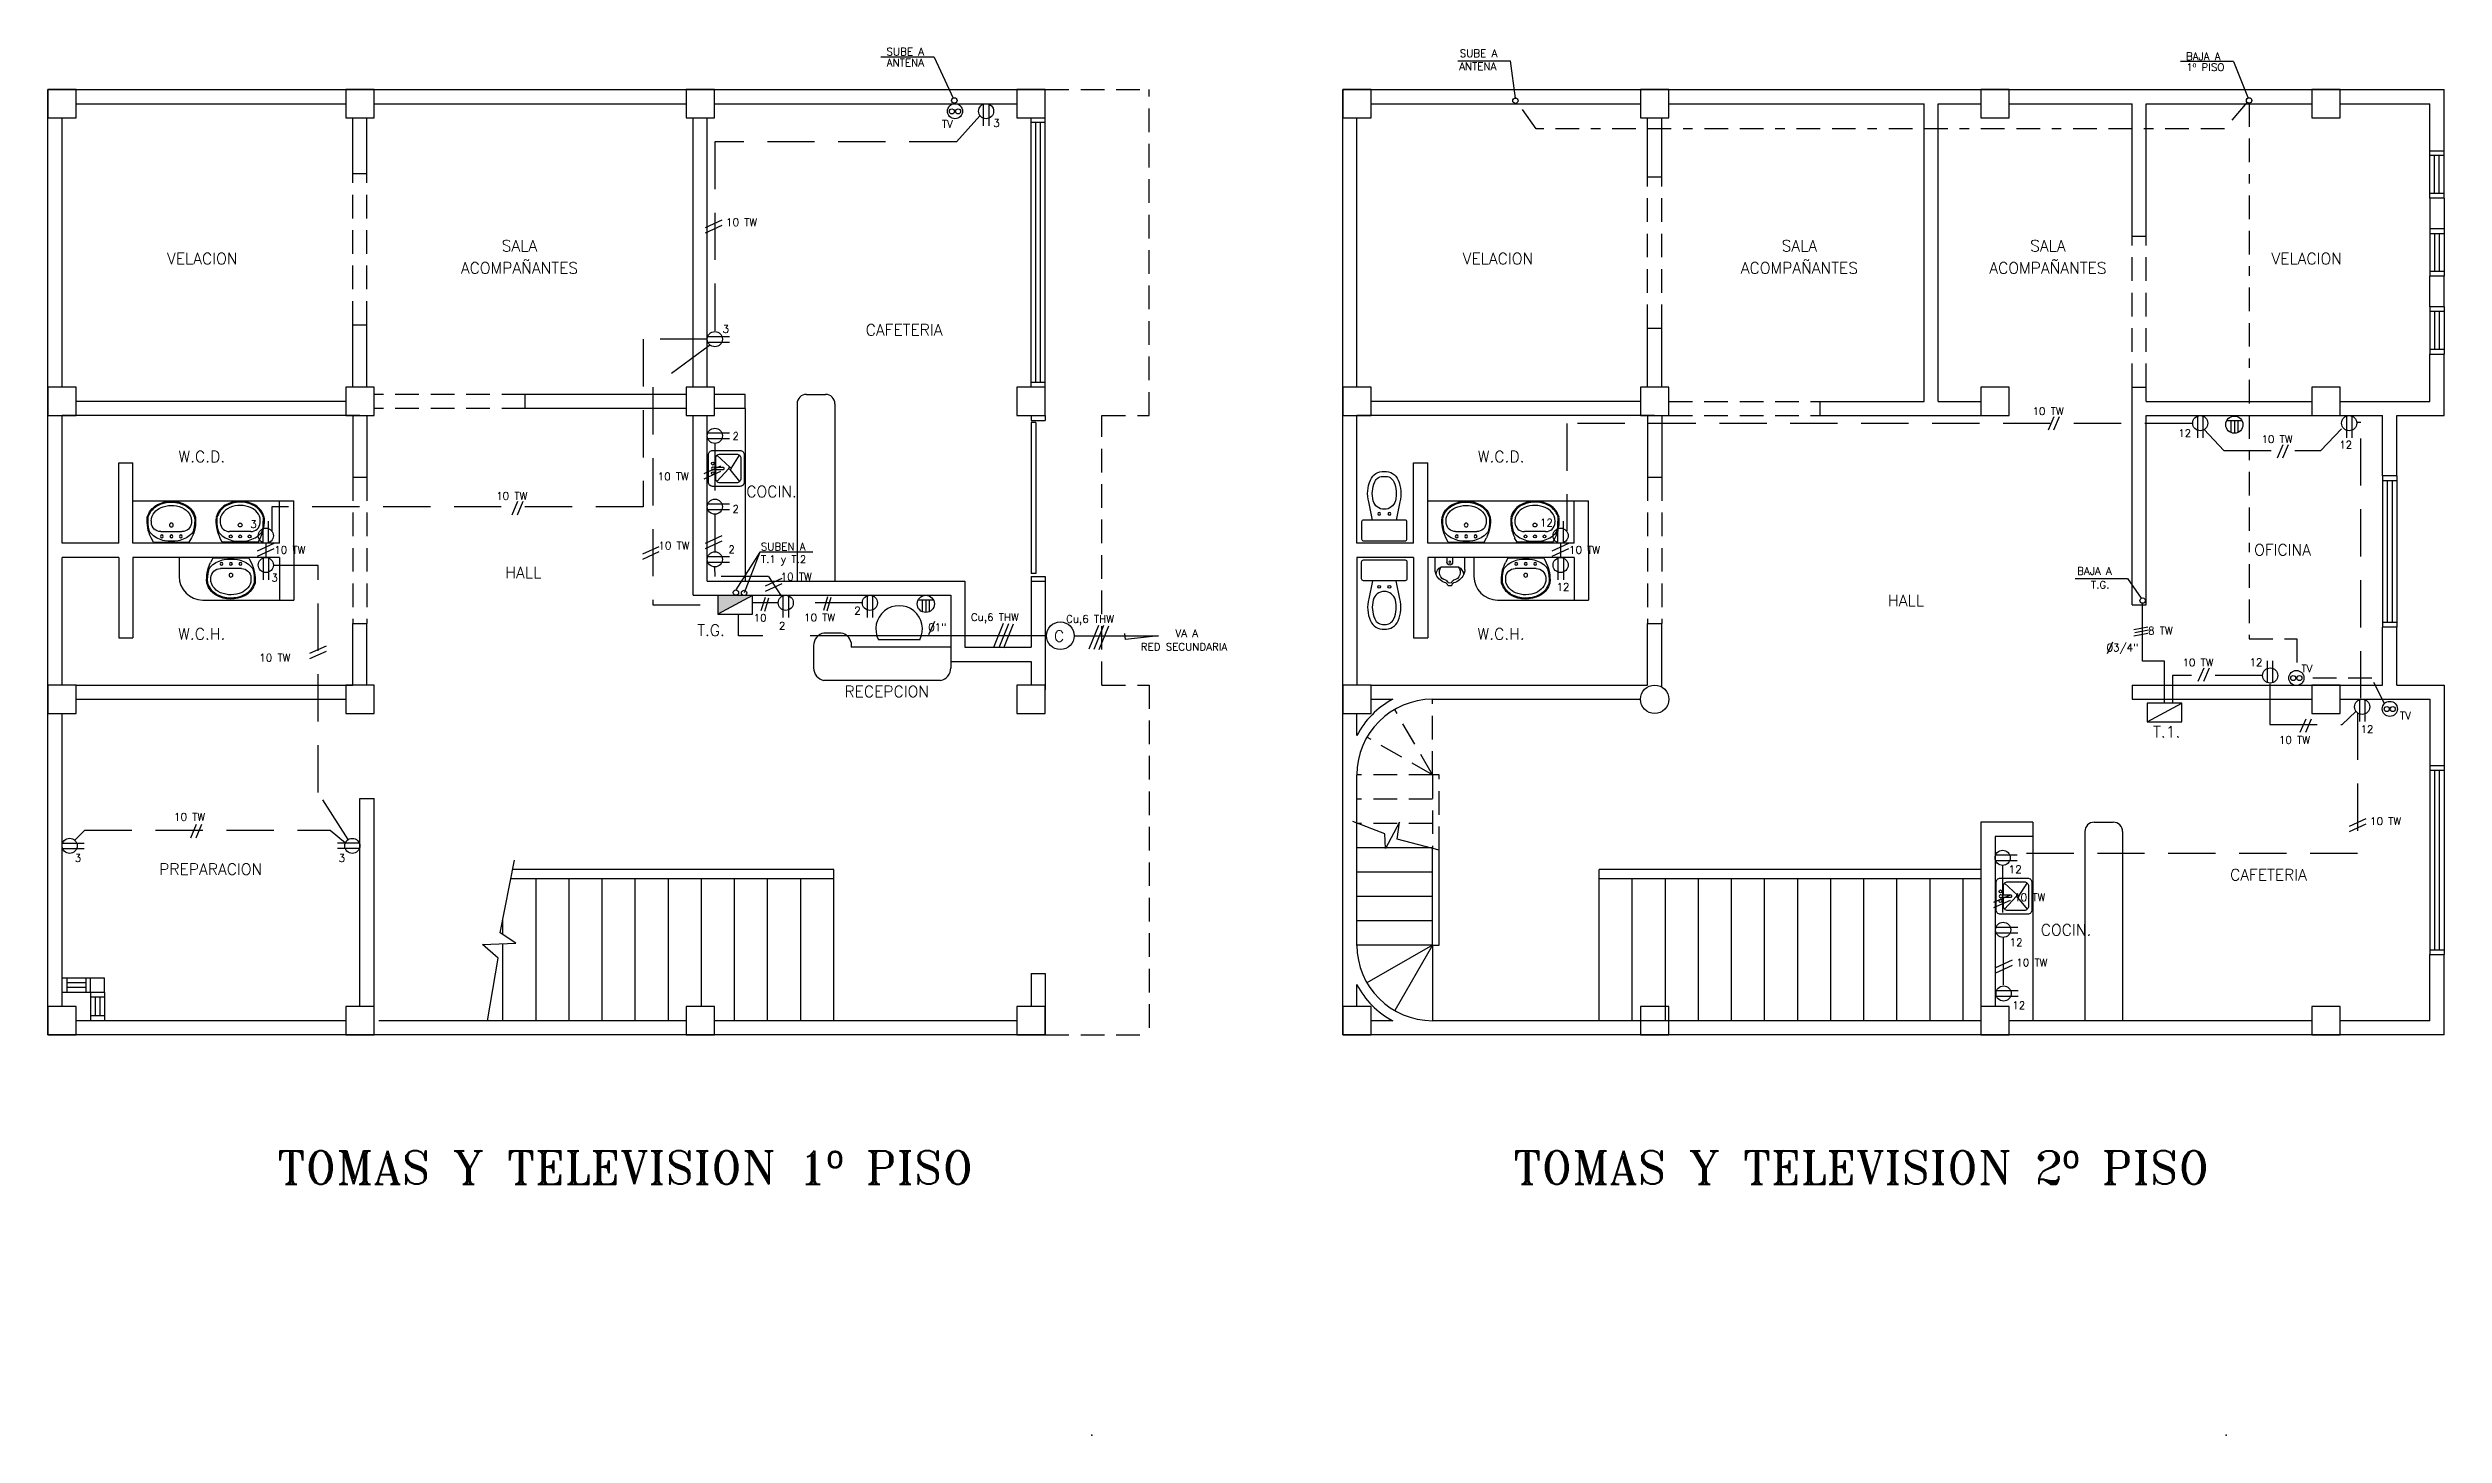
# Model space of a CAD drawing. Extents: x -89.1 to -43.4, y -9.8 to 19.6.
# Drawn here: x -89.13 to -63.78, y -9.83 to 4.84 of the extents above; entities that cross this region are included whole.
import ezdxf
from ezdxf.enums import TextEntityAlignment as Align

# ---------------------------------------------------------------- set-up
doc = ezdxf.new("R2010")
doc.units = 0
doc.header["$MEASUREMENT"] = 0
for name, pattern in [('BORDER2', [0.875, 0.25, -0.125, 0.25, -0.125, 0, -0.125]), ('CENTERX2', [4, 2.5, -0.5, 0.5, -0.5]), ('DASHED', [0.75, 0.5, -0.25]), ('HIDDEN', [0.375, 0.25, -0.125])]:
    doc.linetypes.add(name, pattern=pattern)
doc.layers.get('0').update_dxf_attribs({"linetype": 'CONTINUOUS'})
for name, color, linetype in [('ACOMETIDAS', 3, 'CENTERX2'), ('CABLES', 2, 'CONTINUOUS'), ('CAJONEO', 1, 'CONTINUOUS'), ('ELEMENTOS-ELEC', 2, 'CONTINUOUS'), ('MANCHETA', 3, 'CONTINUOUS'), ('NOTAS', 2, 'CONTINUOUS'), ('TEXTO', 2, 'CONTINUOUS'), ('TITULOS', 3, 'CONTINUOUS'), ('TUBERIA-PISO', 4, 'DASHED'), ('TUBERIA-TV', 21, 'BORDER2')]:
    doc.layers.add(name, color=color, linetype=linetype)
doc.styles.add('ROMANS', font='romans.shx', dxfattribs={"height": 0.08})
doc.styles.add('ROMANT', font='romant.shx', dxfattribs={"height": 0.15})

# ---------------------------------------------------------------- blocks, each defined once
blk = doc.blocks.new('TUTOR61')
for p, q in [((0, -0.284), (-0.182, -0.119)), ((-0.016, -0.3), (-0.182, -0.434)), ((-0.013, -0.079), (-0.013, -0.209)), ((0, -0.317), (0.182, -0.434)), ((0.016, -0.3), (0.182, -0.119))]:
    blk.add_line(p, q)
blk.add_lwpolyline([(-0.19, 0), (0.19, 0, -0.414214), (0.25, -0.06), (0.25, -0.44, -0.414214), (0.19, -0.5), (-0.19, -0.5, -0.414214), (-0.25, -0.44), (-0.25, -0.06, -0.414214)], format="xyb", close=True)
for points in [[(0.013, -0.102), (0.14, -0.102, -0.414214), (0.2, -0.162), (0.2, -0.392, -0.414214), (0.14, -0.452), (-0.14, -0.452, -0.414214), (-0.2, -0.392), (-0.2, -0.162, -0.414214), (-0.14, -0.102)], [(-0.14, -0.102), (-0.013, -0.102, -0.414214)]]:
    blk.add_lwpolyline(points, format="xyb")
blk.add_lwpolyline([(0.013, -0.209), (0.013, -0.079)])
for centre, radius in [((-0.067, -0.062), 0.0203), ((0, -0.3), 0.0163), ((0.067, -0.062), 0.0203)]:
    blk.add_circle(centre, radius)
for centre, radius, start, end in [((0, -0.063), 0.0203, 309.4618, 230.5382), ((0, -0.209), 0.0129, 180, 0)]:
    blk.add_arc(centre, radius, start, end)
blk = doc.blocks.new('TUTOR167')
for p, q in [((-0.19, 0), (-0.215, -0.046)), ((-0.19, 0), (0.19, 0)), ((0.19, 0), (0.215, -0.046)), ((-0.112, -0.11), (0.112, -0.11)), ((-0.158, -0.391), (-0.146, -0.397)), ((-0.153, -0.382), (-0.142, -0.388))]:
    blk.add_line(p, q)
for centre, radius in [((-0.1, -0.06), 0.015), ((0, -0.18), 0.02), ((0, -0.06), 0.015), ((0.1, -0.06), 0.015)]:
    blk.add_circle(centre, radius)
for centre, radius, start, end in [((0.14, -0.225), 0.397, 153.2366, 185.1908), ((0.14, -0.225), 0.387, 165.7987, 183.085), ((-0.147, -0.24), 0.1, 183.085, 200.7802), ((-0.139, -0.155), 0.1, 131.0686, 165.7987), ((-0.112, -0.21), 0.1, 90, 176.5875), ((0.14, -0.225), 0.352, 176.5875, 184.6254), ((-0.04, -0.2), 0.179, 197.3522, 254.7067), ((-0.018, -0.293), 0.284, 100.6374, 131.0686), ((0, -0.586), 0.576, 82.9944, 97.0056), ((0.018, -0.293), 0.284, 48.9314, 79.3626), ((0.112, -0.21), 0.1, 3.4125, 90), ((0.112, -0.233), 0.1, 335.4879, 358.2317), ((0.139, -0.155), 0.1, 14.2013, 48.9314), ((-0.14, -0.225), 0.352, 358.2317, 3.4125), ((-0.14, -0.225), 0.397, 354.8092, 26.7634), ((-0.14, -0.225), 0.387, 354.8092, 14.2013), ((-0.04, -0.2), 0.224, 196.2861, 238.2877), ((-0.04, -0.2), 0.214, 200.7802, 238.2877), ((0, -0.111), 0.321, 242.8748, 299.3617), ((0, -0.111), 0.311, 242.8748, 299.3617), ((0, -0.111), 0.276, 251.4503, 299.3617), ((0.04, -0.2), 0.179, 301.7123, 335.4879), ((0.04, -0.2), 0.214, 301.7123, 343.7139), ((0.04, -0.2), 0.224, 301.7123, 343.7139)]:
    blk.add_arc(centre, radius, start, end)
blk = doc.blocks.new('TUTOR161')
blk.add_line((-0.004, -0.682), (0.004, -0.682))
blk.add_lwpolyline([(-0.24, -0.02, -0.414214), (-0.22, 0), (0.22, 0, -0.414214), (0.24, -0.02), (0.24, -0.2, -0.414214), (0.22, -0.22), (-0.22, -0.22, -0.414214), (-0.24, -0.2)], format="xyb", close=True)
for points in [[(-0.125, -0.22), (-0.165, -0.412, 0.165054), (-0.147, -0.643, 0.323565), (0, -0.732, 0.323565), (0.147, -0.643, 0.165054), (0.165, -0.412), (0.125, -0.22)], [(0.004, -0.682, 0.323565), (0.101, -0.624, 0.165054), (0.117, -0.424, 0.776889), (-0.117, -0.424, 0.165054), (-0.101, -0.624, 0.323565), (-0.004, -0.682)]]:
    blk.add_lwpolyline(points, format="xyb")
for centre in [(-0.054, -0.285), (0.054, -0.285)]:
    blk.add_circle(centre, 0.015)
blk = doc.blocks.new('TUTOR125')
for p, q in [((-0.16, 0), (0.16, 0)), ((-0.16, -0.13), (-0.16, 0)), ((-0.03, 0), (-0.03, -0.05)), ((0.03, 0), (0.03, -0.05)), ((0.16, 0), (0.16, -0.13)), ((0.09, -0.1), (-0.09, -0.1))]:
    blk.add_line(p, q)
for points in [[(-0.16, -0.13, 0.08242), (-0.145, -0.182, -0.228476)], [(0.16, -0.13, -0.08242), (0.145, -0.182, 0.228476)]]:
    blk.add_lwpolyline(points, format="xyb")
blk.add_circle((0, -0.05), 0.01)
for centre, radius, start, end in [((-0.049, -0.187), 0.0959, 115.1696, 177.1099), ((0.004, -0.111), 0.165, 205.5225, 254.5267), ((-0.025, -0.156), 0.0856, 139.4292, 259.8784), ((-0.051, -0.266), 0.0282, 16.2937, 67.773), ((0, -0.05), 0.03, 180, 360), ((0.051, -0.266), 0.0282, 112.227, 163.7063), ((0.025, -0.156), 0.0856, 280.1216, 40.5708), ((-0.004, -0.111), 0.165, 285.4733, 334.4775), ((0.049, -0.187), 0.0959, 2.8901, 64.8304), ((-0.051, -0.296), 0.0282, 16.2937, 67.773), ((-0.004, -0.249), 0.0217, 205.9807, 280.8911), ((-0.004, -0.279), 0.0217, 205.9807, 280.8911), ((0.004, -0.249), 0.0217, 259.1089, 334.0193), ((0.004, -0.279), 0.0217, 259.1089, 334.0193), ((0.051, -0.296), 0.0282, 112.227, 163.7063)]:
    blk.add_arc(centre, radius, start, end)

msp = doc.modelspace()

# ---------------------------------------------------------------- hatches: boundary and pattern name
at = {"layer": 'ELEMENTOS-ELEC'}
msp.add_hatch(color=256, dxfattribs=at).paths.add_polyline_path([(-81.673, -0.953), (-82.041, -0.953), (-82.041, -1.149)])

# ---------------------------------------------------------------- linework, layer by layer
at = {"layer": 'ACOMETIDAS'}
for p, q in [((-81.822, -1.378), (-81.822, -1.149)), ((-66.971, -1.646), (-66.971, -1.037)), ((-78.564, -1.378), (-81.822, -1.378)), ((-78.272, -1.378), (-77.378, -1.378)), ((-77.727, -1.418), (-77.736, -1.354)), ((-77.378, -1.378), (-77.727, -1.418)), ((-66.739, -1.646), (-66.971, -1.646)), ((-66.739, -2.091), (-66.739, -1.646))]:
    msp.add_line(p, q, dxfattribs=at)
at = {"layer": 'CABLES'}
for p, q in [((-81.998, 3.018), (-82.174, 2.938)), ((-81.998, 2.963), (-82.174, 2.882)), ((-67.909, 0.938), (-67.969, 0.796)), ((-67.852, 0.938), (-67.912, 0.796)), ((-65.487, 0.641), (-65.548, 0.499)), ((-65.43, 0.641), (-65.491, 0.499)), ((-82.012, 0.414), (-82.189, 0.334)), ((-82.012, 0.358), (-82.189, 0.278)), ((-84.16, 0.041), (-84.221, -0.101)), ((-84.103, 0.041), (-84.164, -0.101)), ((-86.738, -0.404), (-86.915, -0.484)), ((-86.738, -0.46), (-86.915, -0.54)), ((-82.663, -0.436), (-82.839, -0.516)), ((-82.663, -0.492), (-82.839, -0.572)), ((-81.999, -0.322), (-82.176, -0.402)), ((-81.999, -0.378), (-82.176, -0.458)), ((-73.042, -0.404), (-73.219, -0.484)), ((-73.042, -0.46), (-73.219, -0.54)), ((-81.362, -0.774), (-81.539, -0.854)), ((-81.362, -0.83), (-81.539, -0.91)), ((-86.185, -1.487), (-86.361, -1.567)), ((-86.185, -1.543), (-86.361, -1.623)), ((-66.323, -1.721), (-66.384, -1.863)), ((-66.266, -1.721), (-66.327, -1.863)), ((-65.244, -2.259), (-65.305, -2.402)), ((-65.187, -2.259), (-65.248, -2.402)), ((-87.558, -3.376), (-87.619, -3.518)), ((-87.501, -3.376), (-87.562, -3.518)), ((-64.608, -3.316), (-64.784, -3.396)), ((-64.608, -3.371), (-64.784, -3.452)), ((-68.372, -4.121), (-68.548, -4.201)), ((-68.372, -4.177), (-68.548, -4.257)), ((-68.349, -4.811), (-68.526, -4.891)), ((-68.349, -4.867), (-68.526, -4.947))]:
    msp.add_line(p, q, dxfattribs=at)
at = {"layer": 'CAJONEO'}
for p, q in [((-89.127, -5.6), (-89.127, 4.4)), ((-89.127, 4.4), (-78.577, 4.4)), ((-75.431, -5.6), (-75.431, 4.4)), ((-75.431, 4.4), (-63.781, 4.4)), ((-63.781, 3.75), (-63.781, 4.4)), ((-88.977, 1.25), (-88.977, 4.1)), ((-88.827, 4.25), (-85.977, 4.25)), ((-85.902, 3.512), (-85.902, 4.1)), ((-85.752, 3.512), (-85.752, 4.1)), ((-85.677, 4.25), (-82.377, 4.25)), ((-82.302, 1.25), (-82.302, 4.1)), ((-82.152, 1.25), (-82.152, 4.1)), ((-82.077, 4.25), (-78.877, 4.25)), ((-78.727, 1.25), (-78.727, 4.1)), ((-78.577, 1.25), (-78.577, 4.1)), ((-75.281, 1.25), (-75.281, 4.1)), ((-75.131, 4.25), (-72.281, 4.25)), ((-72.206, 3.475), (-72.206, 4.1)), ((-72.056, 3.475), (-72.056, 4.1)), ((-71.981, 4.25), (-69.281, 4.25)), ((-69.281, 1.1), (-69.281, 4.25)), ((-69.131, 1.1), (-69.131, 4.25)), ((-69.131, 4.25), (-68.681, 4.25)), ((-68.381, 4.25), (-67.081, 4.25)), ((-67.081, 2.85), (-67.081, 4.25)), ((-66.931, 2.85), (-66.931, 4.25)), ((-66.931, 4.25), (-65.181, 4.25)), ((-64.881, 4.25), (-63.931, 4.25)), ((-63.931, 3.75), (-63.931, 4.25)), ((-78.577, 4.05), (-78.727, 4.05)), ((-78.677, 1.3), (-78.677, 4.05)), ((-78.627, 1.3), (-78.627, 4.05)), ((-63.931, 3.251), (-63.931, 3.751)), ((-63.931, 3.75), (-63.781, 3.75)), ((-63.781, 3.701), (-63.931, 3.701)), ((-63.881, 3.301), (-63.881, 3.701)), ((-63.831, 3.301), (-63.831, 3.701)), ((-63.781, 3.251), (-63.781, 3.751)), ((-85.902, 3.512), (-85.752, 3.512)), ((-72.206, 3.475), (-72.056, 3.475)), ((-63.781, 3.301), (-63.931, 3.301)), ((-63.781, 3.251), (-63.931, 3.251)), ((-63.931, 3.251), (-63.931, 2.925)), ((-63.781, 3.251), (-63.781, 2.925)), ((-67.081, 2.85), (-66.931, 2.85)), ((-63.931, 2.925), (-63.931, 2.425)), ((-63.781, 2.925), (-63.931, 2.925)), ((-63.781, 2.875), (-63.931, 2.875)), ((-63.881, 2.875), (-63.881, 2.475)), ((-63.831, 2.875), (-63.831, 2.475)), ((-63.781, 2.925), (-63.781, 2.425)), ((-63.781, 2.475), (-63.931, 2.475)), ((-63.931, 2.1), (-63.931, 2.425)), ((-63.781, 2.425), (-63.931, 2.425)), ((-63.781, 2.1), (-63.781, 2.425)), ((-63.781, 2.1), (-63.931, 2.1)), ((-63.931, 2.1), (-63.931, 1.6)), ((-63.781, 2.05), (-63.931, 2.05)), ((-63.881, 2.05), (-63.881, 1.65)), ((-63.831, 2.05), (-63.831, 1.65)), ((-63.781, 2.1), (-63.781, 1.6)), ((-85.902, 1.25), (-85.902, 1.912)), ((-85.902, 1.912), (-85.752, 1.912)), ((-85.752, 1.25), (-85.752, 1.912)), ((-72.206, 1.25), (-72.206, 1.875)), ((-72.206, 1.875), (-72.056, 1.875)), ((-72.056, 1.25), (-72.056, 1.875)), ((-63.781, 1.65), (-63.931, 1.65)), ((-63.931, 1.6), (-63.781, 1.6)), ((-63.931, 1.1), (-63.931, 1.6)), ((-63.781, 0.95), (-63.781, 1.6)), ((-78.577, 1.3), (-78.727, 1.3)), ((-85.977, 1.1), (-88.827, 1.1)), ((-84.077, 1.025), (-84.077, 1.175)), ((-82.377, 1.175), (-84.077, 1.175)), ((-82.377, 1.025), (-84.077, 1.025)), ((-81.752, 1.175), (-82.077, 1.175)), ((-81.752, 1.025), (-82.077, 1.025)), ((-81.752, 1.025), (-81.752, 1.175)), ((-81.752, 1.025), (-81.752, -0.8)), ((-81.202, 1.075), (-81.202, -0.8)), ((-81.102, 1.175), (-80.902, 1.175)), ((-80.802, 1.075), (-80.802, -0.8)), ((-72.281, 1.1), (-75.131, 1.1)), ((-70.381, 1.1), (-69.281, 1.1)), ((-70.381, 0.95), (-70.381, 1.1)), ((-69.131, 1.1), (-68.681, 1.1)), ((-67.081, -1.05), (-67.081, 1.25)), ((-67.081, 1.25), (-66.931, 1.25)), ((-66.931, 1.1), (-66.931, 1.25)), ((-66.931, 1.1), (-65.181, 1.1)), ((-64.881, 1.1), (-63.931, 1.1)), ((-88.977, -0.4), (-88.977, 0.95)), ((-85.827, 0.95), (-88.977, 0.95)), ((-85.902, 0.95), (-85.902, 0.3)), ((-85.752, 0.95), (-85.752, 0.3)), ((-82.302, -0.95), (-82.302, 0.95)), ((-82.152, -0.8), (-82.152, 0.95)), ((-78.727, 0.95), (-78.727, 0.9)), ((-78.727, 0.9), (-78.577, 0.9)), ((-78.727, 0.878), (-78.727, -0.721)), ((-78.677, 0.878), (-78.727, 0.878)), ((-78.677, 0.878), (-78.677, -0.721)), ((-78.577, 0.95), (-78.577, 0.9)), ((-72.131, 0.95), (-75.281, 0.95)), ((-75.281, -0.4), (-75.281, 0.95)), ((-72.206, 0.95), (-72.206, 0.3)), ((-72.056, 0.95), (-72.056, 0.3)), ((-70.381, 0.95), (-68.681, 0.95)), ((-66.931, -1.05), (-66.931, 0.95)), ((-66.931, 0.95), (-64.431, 0.95)), ((-64.431, 0.312), (-64.431, 0.95)), ((-64.281, 0.95), (-63.781, 0.95)), ((-64.281, 0.312), (-64.281, 0.95)), ((-88.377, -0.4), (-88.377, 0.45)), ((-88.377, 0.45), (-88.227, 0.45)), ((-88.227, -0.4), (-88.227, 0.45)), ((-85.902, 0.3), (-85.752, 0.3)), ((-74.681, -0.4), (-74.681, 0.45)), ((-74.681, 0.45), (-74.531, 0.45)), ((-74.531, -0.4), (-74.531, 0.45)), ((-72.206, 0.3), (-72.056, 0.3)), ((-64.431, 0.312), (-64.431, -1.288)), ((-64.281, 0.312), (-64.431, 0.312)), ((-64.281, 0.262), (-64.431, 0.262)), ((-64.381, 0.262), (-64.381, -1.238)), ((-64.331, 0.262), (-64.331, -1.238)), ((-64.281, 0.312), (-64.281, -1.288)), ((-88.227, 0.05), (-86.677, 0.05)), ((-86.677, 0.05), (-86.527, 0.05)), ((-86.677, -0.4), (-86.677, 0.05)), ((-86.527, -0.475), (-86.527, 0.05)), ((-74.531, 0.05), (-72.981, 0.05)), ((-72.981, -0.4), (-72.981, 0.05)), ((-72.981, 0.05), (-72.831, 0.05)), ((-72.831, -0.475), (-72.831, 0.05)), ((-88.377, -0.4), (-88.977, -0.4)), ((-88.377, -0.4), (-88.977, -0.4)), ((-86.677, -0.4), (-88.227, -0.4)), ((-86.677, -0.4), (-88.227, -0.4)), ((-86.527, -0.475), (-86.527, -1)), ((-74.681, -0.4), (-75.281, -0.4)), ((-74.681, -0.4), (-75.281, -0.4)), ((-72.981, -0.4), (-74.531, -0.4)), ((-72.981, -0.4), (-74.531, -0.4)), ((-72.831, -0.475), (-72.831, -1)), ((-88.377, -0.55), (-88.977, -0.55)), ((-88.377, -0.55), (-88.977, -0.55)), ((-88.977, -1.9), (-88.977, -0.55)), ((-88.377, -0.55), (-88.377, -1.4)), ((-86.677, -0.55), (-88.227, -0.55)), ((-86.677, -0.55), (-88.227, -0.55)), ((-88.227, -0.55), (-88.227, -1.4)), ((-87.739, -0.55), (-87.739, -0.75)), ((-86.677, -0.55), (-86.677, -1)), ((-78.677, -0.721), (-78.727, -0.721)), ((-78.727, -0.75), (-78.577, -0.75)), ((-78.727, -0.75), (-78.727, -1.5)), ((-78.577, -0.75), (-78.577, -0.8)), ((-74.681, -0.55), (-75.281, -0.55)), ((-74.681, -0.55), (-75.281, -0.55)), ((-75.281, -0.55), (-75.281, -1.9)), ((-74.681, -0.55), (-74.681, -1.4)), ((-72.981, -0.55), (-74.531, -0.55)), ((-72.981, -0.55), (-74.531, -0.55)), ((-74.531, -0.55), (-74.531, -1.4)), ((-74.043, -0.55), (-74.043, -0.75)), ((-72.981, -0.55), (-72.981, -1)), ((-87.489, -1), (-86.677, -1)), ((-86.677, -1), (-86.527, -1)), ((-82.302, -0.95), (-79.577, -0.95)), ((-82.152, -0.8), (-79.427, -0.8)), ((-79.577, -0.95), (-79.577, -1.65)), ((-79.427, -0.8), (-79.427, -1.5)), ((-78.727, -0.8), (-78.577, -0.8)), ((-78.577, -0.8), (-78.577, -1.95)), ((-73.793, -1), (-72.981, -1)), ((-72.981, -1), (-72.831, -1)), ((-85.902, -1.25), (-85.752, -1.25)), ((-85.902, -1.9), (-85.902, -1.25)), ((-85.752, -1.9), (-85.752, -1.25)), ((-72.206, -1.9), (-72.206, -1.25)), ((-72.206, -1.25), (-72.056, -1.25)), ((-72.056, -1.92), (-72.056, -1.25)), ((-67.081, -1.05), (-66.931, -1.05)), ((-67.081, -1.05), (-66.931, -1.05)), ((-64.281, -1.238), (-64.431, -1.238)), ((-88.377, -1.4), (-88.227, -1.4)), ((-81.027, -1.482), (-81.027, -1.72)), ((-80.735, -1.35), (-80.918, -1.35)), ((-80.63, -1.45), (-80.63, -1.5)), ((-79.577, -1.5), (-80.63, -1.5)), ((-79.905, -1.421), (-80.341, -1.421)), ((-79.577, -1.482), (-79.577, -1.72)), ((-79.427, -1.5), (-78.727, -1.5)), ((-74.681, -1.4), (-74.531, -1.4)), ((-64.431, -1.9), (-64.431, -1.288)), ((-64.281, -1.288), (-64.431, -1.288)), ((-64.281, -1.9), (-64.281, -1.288)), ((-79.577, -1.65), (-78.727, -1.65)), ((-78.727, -1.65), (-78.727, -1.9)), ((-88.827, -1.9), (-85.902, -1.9)), ((-79.685, -1.85), (-80.918, -1.85)), ((-75.131, -1.9), (-72.206, -1.9)), ((-67.081, -1.9), (-64.431, -1.9)), ((-67.081, -1.9), (-67.081, -2.05)), ((-64.281, -1.9), (-63.781, -1.9)), ((-63.781, -1.9), (-63.781, -2.75)), ((-88.977, -5), (-88.977, -2.2)), ((-88.827, -2.05), (-85.977, -2.05)), ((-75.281, -2.433), (-75.281, -2.2)), ((-75.131, -2.05), (-74.902, -2.05)), ((-74.481, -2.05), (-72.281, -2.05)), ((-67.081, -2.05), (-65.181, -2.05)), ((-64.881, -2.05), (-63.931, -2.05)), ((-63.931, -2.05), (-63.931, -2.75)), ((-63.931, -2.75), (-63.931, -4.75)), ((-63.931, -2.75), (-63.781, -2.75)), ((-63.781, -2.75), (-63.781, -4.75)), ((-75.281, -4.655), (-75.281, -2.85)), ((-63.931, -2.8), (-63.781, -2.8)), ((-63.881, -2.8), (-63.881, -4.7)), ((-63.831, -2.8), (-63.831, -4.7)), ((-85.827, -5.3), (-85.827, -3.1)), ((-85.827, -3.1), (-85.677, -3.1)), ((-85.677, -5.3), (-85.677, -3.1)), ((-74.985, -3.473), (-75.323, -3.342)), ((-74.977, -3.629), (-74.985, -3.473)), ((-74.829, -3.35), (-74.977, -3.629)), ((-74.854, -3.531), (-74.829, -3.35)), ((-74.411, -3.646), (-74.854, -3.531)), ((-68.681, -3.35), (-68.681, -5.45)), ((-68.131, -3.35), (-68.681, -3.35)), ((-68.531, -3.5), (-68.531, -5.3)), ((-68.131, -3.5), (-68.531, -3.5)), ((-68.131, -3.35), (-68.131, -3.5)), ((-68.131, -3.5), (-68.131, -5.45)), ((-67.581, -3.45), (-67.581, -5.45)), ((-67.481, -3.35), (-67.281, -3.35)), ((-67.181, -3.45), (-67.181, -5.45)), ((-84.343, -4.519), (-84.191, -3.753)), ((-74.481, -3.622), (-75.285, -3.622)), ((-74.481, -4.65), (-74.481, -3.622)), ((-74.411, -4.65), (-74.411, -3.646)), ((-80.814, -3.95), (-84.23, -3.95)), ((-80.814, -3.85), (-84.21, -3.85)), ((-83.964, -5.45), (-83.964, -3.95)), ((-83.614, -5.45), (-83.614, -3.95)), ((-83.264, -5.45), (-83.264, -3.95)), ((-82.914, -5.45), (-82.914, -3.95)), ((-82.564, -5.45), (-82.564, -3.95)), ((-82.214, -5.3), (-82.214, -3.95)), ((-81.864, -5.45), (-81.864, -3.95)), ((-81.514, -5.45), (-81.514, -3.95)), ((-81.164, -5.45), (-81.164, -3.95)), ((-80.814, -3.95), (-80.814, -3.85)), ((-80.814, -5.45), (-80.814, -3.95)), ((-74.481, -3.879), (-75.285, -3.879)), ((-68.681, -3.85), (-72.718, -3.85)), ((-72.718, -3.95), (-72.718, -3.85)), ((-72.718, -5.45), (-72.718, -3.95)), ((-68.681, -3.95), (-72.718, -3.95)), ((-72.368, -5.45), (-72.368, -3.95)), ((-72.018, -5.45), (-72.018, -3.95)), ((-71.668, -5.45), (-71.668, -3.95)), ((-71.318, -5.45), (-71.318, -3.95)), ((-70.968, -5.45), (-70.968, -3.95)), ((-70.618, -5.45), (-70.618, -3.95)), ((-70.268, -5.45), (-70.268, -3.95)), ((-69.918, -5.45), (-69.918, -3.95)), ((-69.568, -5.45), (-69.568, -3.95)), ((-69.218, -5.45), (-69.218, -3.95)), ((-68.868, -5.45), (-68.868, -3.95)), ((-74.481, -4.136), (-75.285, -4.136)), ((-84.177, -4.629), (-84.343, -4.519)), ((-84.314, -4.538), (-84.314, -4.373)), ((-74.481, -4.393), (-75.285, -4.393)), ((-84.529, -4.643), (-84.177, -4.629)), ((-84.363, -4.788), (-84.529, -4.643)), ((-84.477, -5.45), (-84.363, -4.788)), ((-84.314, -5.45), (-84.314, -4.635)), ((-74.481, -4.65), (-75.281, -4.65)), ((-74.481, -4.65), (-75.174, -5.05)), ((-74.481, -4.65), (-74.881, -5.343)), ((-74.481, -4.65), (-74.481, -5.45)), ((-74.481, -4.65), (-74.411, -4.65)), ((-63.931, -4.7), (-63.781, -4.7)), ((-63.931, -5.45), (-63.931, -4.75)), ((-63.931, -4.75), (-63.781, -4.75)), ((-63.781, -5.6), (-63.781, -4.75)), ((-88.677, -5), (-88.977, -5)), ((-88.977, -5.3), (-88.977, -5)), ((-88.927, -5), (-88.927, -5.15)), ((-88.727, -5.05), (-88.927, -5.05)), ((-88.727, -5), (-88.727, -5.15)), ((-88.677, -5.15), (-88.677, -5)), ((-88.527, -5), (-88.677, -5)), ((-88.527, -5.15), (-88.527, -5)), ((-78.727, -4.95), (-78.577, -4.95)), ((-78.727, -4.95), (-78.727, -5.3)), ((-78.577, -4.95), (-78.577, -5.6)), ((-75.281, -5.3), (-75.281, -5.067)), ((-88.677, -5.15), (-88.977, -5.15)), ((-88.727, -5.1), (-88.927, -5.1)), ((-88.677, -5.15), (-88.677, -5.45)), ((-88.527, -5.15), (-88.677, -5.15)), ((-88.527, -5.2), (-88.677, -5.2)), ((-88.627, -5.2), (-88.627, -5.4)), ((-88.577, -5.2), (-88.577, -5.4)), ((-88.527, -5.15), (-88.527, -5.45)), ((-88.527, -5.45), (-88.827, -5.45)), ((-88.527, -5.4), (-88.677, -5.4)), ((-85.977, -5.45), (-88.527, -5.45)), ((-82.377, -5.45), (-85.627, -5.45)), ((-78.877, -5.45), (-82.077, -5.45)), ((-74.902, -5.45), (-75.131, -5.45)), ((-68.681, -5.45), (-74.481, -5.45)), ((-65.181, -5.45), (-68.381, -5.45)), ((-63.931, -5.45), (-64.881, -5.45)), ((-78.577, -5.6), (-89.127, -5.6)), ((-63.781, -5.6), (-75.431, -5.6))]:
    msp.add_line(p, q, dxfattribs=at)
at = {"layer": 'CAJONEO', "linetype": 'HIDDEN'}
for p, q in [((-78.577, 4.4), (-77.477, 4.4)), ((-77.477, 0.95), (-77.477, 4.4)), ((-85.902, 1.912), (-85.902, 3.512)), ((-85.752, 1.912), (-85.752, 3.512)), ((-72.206, 1.875), (-72.206, 3.475)), ((-72.056, 1.875), (-72.056, 3.475)), ((-67.081, 1.25), (-67.081, 2.85)), ((-66.931, 1.25), (-66.931, 2.85)), ((-84.077, 1.175), (-85.677, 1.175)), ((-84.077, 1.025), (-85.677, 1.025)), ((-71.981, 1.1), (-70.381, 1.1)), ((-77.977, -1.9), (-77.977, 0.95)), ((-77.977, 0.95), (-77.477, 0.95)), ((-71.981, 0.95), (-70.381, 0.95)), ((-85.902, 0.3), (-85.902, -1.25)), ((-85.752, 0.3), (-85.752, -1.25)), ((-72.206, 0.3), (-72.206, -1.25)), ((-72.056, 0.3), (-72.056, -1.25)), ((-77.977, -1.9), (-77.477, -1.9)), ((-77.477, -1.9), (-77.477, -5.6)), ((-74.481, -2.85), (-74.881, -2.157)), ((-74.481, -2.85), (-74.481, -2.05)), ((-74.481, -2.85), (-75.174, -2.45)), ((-74.481, -2.85), (-75.285, -2.85)), ((-74.411, -2.85), (-74.481, -2.85)), ((-74.481, -2.85), (-74.481, -3.622)), ((-74.411, -3.646), (-74.411, -2.85)), ((-74.481, -3.107), (-75.285, -3.107)), ((-74.481, -3.365), (-75.285, -3.365)), ((-78.577, -5.6), (-77.477, -5.6))]:
    msp.add_line(p, q, dxfattribs=at)
at = {"layer": 'CAJONEO'}
for points in [[(-89.127, 4.1), (-88.827, 4.1), (-88.827, 4.4), (-89.127, 4.4)], [(-85.977, 4.1), (-85.677, 4.1), (-85.677, 4.4), (-85.977, 4.4)], [(-82.377, 4.1), (-82.077, 4.1), (-82.077, 4.4), (-82.377, 4.4)], [(-78.877, 4.1), (-78.577, 4.1), (-78.577, 4.4), (-78.877, 4.4)], [(-75.431, 4.1), (-75.131, 4.1), (-75.131, 4.4), (-75.431, 4.4)], [(-72.281, 4.1), (-71.981, 4.1), (-71.981, 4.4), (-72.281, 4.4)], [(-68.681, 4.1), (-68.381, 4.1), (-68.381, 4.4), (-68.681, 4.4)], [(-65.181, 4.1), (-64.881, 4.1), (-64.881, 4.4), (-65.181, 4.4)], [(-89.127, 0.95), (-88.827, 0.95), (-88.827, 1.25), (-89.127, 1.25)], [(-85.977, 0.95), (-85.677, 0.95), (-85.677, 1.25), (-85.977, 1.25)], [(-82.377, 0.95), (-82.077, 0.95), (-82.077, 1.25), (-82.377, 1.25)], [(-78.877, 0.95), (-78.577, 0.95), (-78.577, 1.25), (-78.877, 1.25)], [(-75.431, 0.95), (-75.131, 0.95), (-75.131, 1.25), (-75.431, 1.25)], [(-72.281, 0.95), (-71.981, 0.95), (-71.981, 1.25), (-72.281, 1.25)], [(-68.681, 0.95), (-68.381, 0.95), (-68.381, 1.25), (-68.681, 1.25)], [(-65.181, 0.95), (-64.881, 0.95), (-64.881, 1.25), (-65.181, 1.25)], [(-89.127, -2.2), (-88.827, -2.2), (-88.827, -1.9), (-89.127, -1.9)], [(-85.977, -2.2), (-85.677, -2.2), (-85.677, -1.9), (-85.977, -1.9)], [(-78.877, -2.2), (-78.577, -2.2), (-78.577, -1.9), (-78.877, -1.9)], [(-75.431, -2.2), (-75.131, -2.2), (-75.131, -1.9), (-75.431, -1.9)], [(-65.181, -2.2), (-64.881, -2.2), (-64.881, -1.9), (-65.181, -1.9)], [(-89.127, -5.6), (-88.827, -5.6), (-88.827, -5.3), (-89.127, -5.3)], [(-85.977, -5.6), (-85.677, -5.6), (-85.677, -5.3), (-85.977, -5.3)], [(-82.377, -5.6), (-82.077, -5.6), (-82.077, -5.3), (-82.377, -5.3)], [(-78.877, -5.6), (-78.577, -5.6), (-78.577, -5.3), (-78.877, -5.3)], [(-75.431, -5.6), (-75.131, -5.6), (-75.131, -5.3), (-75.431, -5.3)], [(-72.281, -5.6), (-71.981, -5.6), (-71.981, -5.3), (-72.281, -5.3)], [(-68.681, -5.6), (-68.381, -5.6), (-68.381, -5.3), (-68.681, -5.3)], [(-65.181, -5.6), (-64.881, -5.6), (-64.881, -5.3), (-65.181, -5.3)]]:
    msp.add_lwpolyline(points, close=True, dxfattribs=at)
msp.add_circle((-72.131, -2.05), 0.15, dxfattribs=at)
for centre, radius, start, end in [((-81.102, 1.075), 0.1, 90, 180), ((-80.902, 1.075), 0.1, 0, 90), ((-87.489, -0.75), 0.25, 180, 270), ((-73.793, -0.75), 0.25, 180, 270), ((-80.123, -1.306), 0.246, 332.1819, 207.8181), ((-80.893, -1.481), 0.134, 100.9251, 180.5044), ((-80.76, -1.481), 0.134, 13.5069, 79.0749), ((-80.893, -1.719), 0.134, 179.4956, 259.0749), ((-79.71, -1.719), 0.134, 280.9251, 0.5044), ((-74.481, -2.846), 0.9, 117.8898, 152.734), ((-74.481, -2.85), 0.8, 90, 180), ((-67.481, -3.45), 0.1, 90, 180), ((-67.281, -3.45), 0.1, 0, 90), ((-74.481, -4.65), 0.8, 180, 270), ((-74.481, -4.655), 0.9, 207.266, 242.1102)]:
    msp.add_arc(centre, radius, start, end, dxfattribs=at)
at = {"layer": 'ELEMENTOS-ELEC'}
for p, q in [((-79.233, 4.244), (-79.233, 4.015)), ((-79.174, 4.244), (-79.174, 4.015)), ((-82.146, 1.788), (-81.917, 1.788)), ((-82.146, 1.729), (-81.917, 1.729)), ((-82.146, 0.767), (-81.917, 0.767)), ((-66.39, 0.944), (-66.39, 0.715)), ((-66.331, 0.944), (-66.331, 0.715)), ((-65.917, 0.896), (-66.08, 0.896)), ((-66.037, 0.896), (-66.037, 0.773)), ((-65.999, 0.896), (-65.999, 0.764)), ((-65.961, 0.896), (-65.961, 0.773)), ((-64.814, 0.944), (-64.814, 0.715)), ((-64.755, 0.944), (-64.755, 0.715)), ((-82.146, 0.708), (-81.917, 0.708)), ((-82.146, 0.016), (-81.917, 0.016)), ((-86.851, -0.394), (-86.851, -0.165)), ((-86.792, -0.394), (-86.792, -0.165)), ((-82.146, -0.043), (-81.917, -0.043)), ((-73.155, -0.394), (-73.155, -0.165)), ((-73.096, -0.394), (-73.096, -0.165)), ((-86.851, -0.556), (-86.851, -0.785)), ((-86.792, -0.556), (-86.792, -0.785)), ((-82.146, -0.541), (-81.917, -0.541)), ((-82.146, -0.6), (-81.917, -0.6)), ((-73.155, -0.556), (-73.155, -0.785)), ((-73.096, -0.556), (-73.096, -0.785)), ((-81.673, -0.953), (-82.041, -1.149)), ((-81.54, -0.972), (-81.585, -1.115)), ((-81.504, -0.98), (-81.548, -1.123)), ((-81.352, -0.956), (-81.352, -1.185)), ((-81.293, -0.956), (-81.293, -1.185)), ((-80.88, -0.967), (-80.924, -1.11)), ((-80.844, -0.974), (-80.888, -1.118)), ((-80.462, -0.956), (-80.462, -1.185)), ((-80.403, -0.956), (-80.403, -1.185)), ((-79.76, -1.001), (-79.923, -1.001)), ((-79.879, -1.001), (-79.879, -1.124)), ((-79.841, -1.001), (-79.841, -1.132)), ((-79.804, -1.001), (-79.804, -1.124)), ((-79.022, -1.25), (-79.125, -1.503)), ((-78.967, -1.252), (-79.07, -1.505)), ((-78.916, -1.257), (-79.019, -1.51)), ((-78.015, -1.268), (-78.118, -1.521)), ((-77.96, -1.271), (-78.063, -1.523)), ((-77.908, -1.275), (-78.011, -1.528)), ((-66.915, -1.288), (-67.061, -1.317)), ((-66.915, -1.353), (-67.061, -1.382)), ((-66.907, -1.318), (-67.053, -1.347)), ((-65.65, -1.873), (-65.65, -1.644)), ((-65.591, -1.873), (-65.591, -1.644)), ((-66.923, -2.287), (-66.555, -2.091)), ((-64.677, -2.056), (-64.677, -2.285)), ((-64.618, -2.056), (-64.618, -2.285)), ((-88.971, -3.571), (-88.742, -3.571)), ((-88.971, -3.63), (-88.742, -3.63)), ((-85.832, -3.571), (-86.062, -3.571)), ((-85.832, -3.63), (-86.062, -3.63)), ((-68.524, -3.697), (-68.295, -3.697)), ((-68.524, -3.756), (-68.295, -3.756)), ((-68.519, -4.46), (-68.29, -4.46)), ((-68.519, -4.519), (-68.29, -4.519)), ((-68.514, -5.132), (-68.285, -5.132)), ((-68.514, -5.191), (-68.285, -5.191))]:
    msp.add_line(p, q, dxfattribs=at)
for points in [[(-81.673, -0.953), (-82.041, -0.953), (-82.041, -1.149), (-81.673, -1.149)], [(-66.555, -2.091), (-66.923, -2.091), (-66.923, -2.287), (-66.555, -2.287)]]:
    msp.add_lwpolyline(points, close=True, dxfattribs=at)
for centre, radius in [((-79.539, 4.284), 0.0285), ((-73.604, 4.281), 0.0285), ((-65.843, 4.284), 0.0285), ((-79.532, 4.17), 0.08), ((-79.564, 4.168), 0.0268), ((-79.5, 4.168), 0.0268), ((-79.203, 4.17), 0.08), ((-82.072, 1.759), 0.08), ((-82.072, 0.737), 0.08), ((-66.36, 0.87), 0.08), ((-65.999, 0.855), 0.091), ((-64.785, 0.87), 0.08), ((-82.072, -0.013), 0.08), ((-86.822, -0.32), 0.08), ((-73.126, -0.32), 0.08), ((-82.072, -0.57), 0.08), ((-86.822, -0.63), 0.08), ((-73.126, -0.63), 0.08), ((-81.85, -0.922), 0.0285), ((-81.763, -0.925), 0.0285), ((-81.322, -1.03), 0.08), ((-80.432, -1.03), 0.08), ((-79.841, -1.041), 0.091), ((-66.969, -1.006), 0.0285), ((-78.418, -1.378), 0.146), ((-65.62, -1.799), 0.08), ((-65.343, -1.825), 0.08), ((-65.376, -1.826), 0.0268), ((-65.311, -1.826), 0.0268), ((-64.647, -2.13), 0.08), ((-64.355, -2.152), 0.08), ((-64.387, -2.153), 0.0268), ((-64.323, -2.153), 0.0268), ((-88.897, -3.6), 0.08), ((-85.907, -3.601), 0.08), ((-68.45, -3.727), 0.08), ((-68.445, -4.489), 0.08), ((-68.44, -5.162), 0.08)]:
    msp.add_circle(centre, radius, dxfattribs=at)
at = {"layer": 'MANCHETA'}
for p in [(-78.086, -9.833), (-66.086, -9.833)]:
    msp.add_point(p, dxfattribs=at)
at = {"layer": 'TEXTO', "color": 6}
for p, q in [((-79.754, 4.743), (-80.315, 4.743)), ((-79.754, 4.743), (-79.551, 4.309)), ((-66.009, 4.695), (-66.57, 4.695)), ((-66.009, 4.695), (-65.853, 4.31)), ((-81.598, -0.493), (-81.85, -0.893)), ((-81.598, -0.493), (-81.763, -0.925)), ((-81.037, -0.493), (-81.598, -0.493))]:
    msp.add_line(p, q, dxfattribs=at)
at = {"layer": 'TEXTO', "color": 212}
for p, q in [((-74.214, 4.702), (-73.659, 4.702)), ((-73.659, 4.702), (-73.607, 4.309)), ((-67.684, -0.773), (-67.129, -0.773)), ((-67.129, -0.773), (-66.985, -0.982))]:
    msp.add_line(p, q, dxfattribs=at)
at = {"layer": 'TEXTO'}
for p, q in [((-79.748, -1.226), (-79.811, -1.367)), ((-67.289, -1.446), (-67.346, -1.571))]:
    msp.add_line(p, q, dxfattribs=at)
at = {"layer": 'TUBERIA-PISO'}
for p, q in [((-79.268, 4.123), (-79.517, 3.847)), ((-82.074, 3.847), (-82.074, 1.843)), ((-79.517, 3.847), (-82.074, 3.847)), ((-82.831, 1.759), (-82.831, -0.013)), ((-82.152, 1.759), (-82.831, 1.759)), ((-82.129, 1.692), (-82.728, 1.251)), ((-82.728, 1.251), (-82.728, -1.05)), ((-66.446, 0.868), (-73.061, 0.868)), ((-73.061, 0.868), (-73.061, -0.27)), ((-66.319, 0.805), (-66.109, 0.58)), ((-65.084, 0.58), (-64.866, 0.812)), ((-64.66, 0.877), (-64.701, 0.877)), ((-64.66, -2.04), (-64.66, 0.877)), ((-82.072, 0.657), (-82.072, 0.067)), ((-66.109, 0.58), (-65.084, 0.58)), ((-82.831, -0.013), (-86.757, -0.013)), ((-86.757, -0.013), (-86.757, -0.27)), ((-82.072, -0.093), (-82.072, -0.49)), ((-86.822, -0.4), (-86.822, -0.55)), ((-73.126, -0.4), (-73.126, -0.55)), ((-86.267, -0.636), (-86.739, -0.636)), ((-86.267, -3.036), (-86.267, -0.636)), ((-82.069, -0.75), (-82.071, -0.65)), ((-81.506, -0.75), (-82.069, -0.75)), ((-81.506, -0.75), (-81.366, -0.963)), ((-82.728, -1.05), (-82.043, -1.05)), ((-81.402, -1.03), (-81.673, -1.03)), ((-80.512, -1.03), (-81.242, -1.03)), ((-66.652, -1.798), (-66.652, -2.093)), ((-65.702, -1.798), (-66.652, -1.798)), ((-65.624, -1.888), (-65.624, -2.316)), ((-64.858, -2.316), (-64.715, -2.181)), ((-64.698, -2.192), (-64.698, -3.68)), ((-65.624, -2.316), (-64.858, -2.316)), ((-85.95, -3.534), (-86.267, -3.036)), ((-88.843, -3.54), (-88.738, -3.433)), ((-88.738, -3.433), (-86.141, -3.433)), ((-86.141, -3.433), (-85.979, -3.568)), ((-64.698, -3.68), (-68.382, -3.68)), ((-68.45, -3.807), (-68.45, -4.401)), ((-68.445, -4.569), (-68.445, -5.073))]:
    msp.add_line(p, q, dxfattribs=at)
at = {"layer": 'TUBERIA-TV'}
for p, q in [((-73.385, 3.985), (-73.583, 4.261)), ((-65.865, 4.266), (-66.105, 3.985)), ((-65.843, 4.255), (-65.843, -1.412)), ((-66.105, 3.985), (-73.385, 3.985)), ((-65.843, -1.412), (-65.338, -1.412)), ((-65.338, -1.412), (-65.338, -1.745)), ((-64.544, -1.827), (-65.263, -1.827)), ((-64.411, -2.095), (-64.544, -1.827))]:
    msp.add_line(p, q, dxfattribs=at)

# ---------------------------------------------------------------- block references
at = {"layer": 'CAJONEO', "xscale": 0.76, "yscale": 0.76, "zscale": 0.76, "rotation": 90}
for p in [(-82.141, 0.392), (-68.52, -4.133)]:
    msp.add_blockref('TUTOR61', p, dxfattribs=at)
at = {"layer": 'CAJONEO', "xscale": -1, "rotation": 180}
for name, p in [('TUTOR161', (-74.991, -0.374)), ('TUTOR167', (-87.821, -0.387)), ('TUTOR167', (-74.125, -0.387))]:
    msp.add_blockref(name, p, dxfattribs=at)
at = {"layer": 'CAJONEO', "rotation": 180}
for p in [(-87.093, -0.387), (-73.397, -0.387)]:
    msp.add_blockref('TUTOR167', p, dxfattribs=at)
at = {"layer": 'CAJONEO', "xscale": -1}
for name, p in [('TUTOR167', (-87.191, -0.558)), ('TUTOR125', (-74.298, -0.55)), ('TUTOR167', (-73.495, -0.558))]:
    msp.add_blockref(name, p, dxfattribs=at)
at = {"layer": 'CAJONEO'}
msp.add_blockref('TUTOR161', (-74.991, -0.576), dxfattribs=at)

# ---------------------------------------------------------------- texts
at = {"layer": 'ELEMENTOS-ELEC', "style": 'ROMANS'}
msp.add_text('03/4"', height=0.08, dxfattribs=at).set_placement((-67.351, -1.543))
at = {"layer": 'NOTAS', "style": 'ROMANS'}
for s, p in [('SALA', (-84.139, 2.747)), ('SALA', (-70.6, 2.747)), ('SALA', (-67.971, 2.747)), ('VELACION', (-87.494, 2.611)), ('ACOMPAÑANTES', (-84.139, 2.528)), ('VELACION', (-73.789, 2.611)), ('ACOMPAÑANTES', (-70.6, 2.528)), ('ACOMPAÑANTES', (-67.971, 2.528)), ('VELACION', (-65.234, 2.611)), ('CAFETERIA', (-80.07, 1.857)), ('W.C.D.', (-87.499, 0.517)), ('W.C.D.', (-73.755, 0.517)), ('COCIN.', (-81.472, 0.147)), ('OFICINA', (-65.489, -0.469)), ('HALL', (-84.098, -0.71)), ('HALL', (-69.472, -1.005)), ('W.C.H.', (-87.499, -1.359)), ('W.C.H.', (-73.755, -1.359)), ('RECEPCION', (-80.254, -1.968)), ('PREPARACION', (-87.405, -3.847)), ('CAFETERIA', (-65.638, -3.906)), ('COCIN.', (-67.779, -4.49))]:
    msp.add_text(s, height=0.12, dxfattribs=at).set_placement(p, align=Align.MIDDLE)
at = {"layer": 'TEXTO', "style": 'ROMANS'}
for s, height, p in [('SUBE A ', 0.08, (-80.257, 4.76)), ('SUBE A', 0.08, (-74.193, 4.743)), ('ANTENA', 0.08, (-80.254, 4.644)), ('ANTENA', 0.08, (-74.199, 4.604)), ('BAJA A', 0.08, (-66.512, 4.711)), ('1º PISO', 0.08, (-66.509, 4.596)), ('TV', 0.08, (-79.671, 3.994)), ('3', 0.08, (-79.127, 4.005)), ('10 TW', 0.08, (-81.954, 2.955)), ('3', 0.08, (-81.99, 1.827)), ('10 TW', 0.08, (-68.134, 0.958)), ('2', 0.08, (-81.886, 0.694)), ('12', 0.08, (-66.593, 0.725)), ('10 TW', 0.08, (-65.712, 0.661)), ('12', 0.08, (-64.89, 0.602)), ('10 TW', 0.08, (-82.677, 0.267)), ('10 TW', 0.08, (-84.385, 0.061)), ('2', 0.08, (-81.886, -0.077)), ('3', 0.08, (-86.987, -0.238)), ('12', 0.08, (-73.345, -0.221)), ('10 TW', 0.08, (-86.733, -0.51)), ('10 TW', 0.08, (-82.669, -0.465)), ('2', 0.08, (-81.929, -0.505)), ('SUBEN A ', 0.08, (-81.586, -0.476)), ('10 TW', 0.08, (-73.037, -0.51)), ('3', 0.08, (-86.763, -0.804)), ('T.1 y T.2', 0.08, (-81.585, -0.608)), ('10 TW', 0.08, (-81.376, -0.794)), ('BAJA A', 0.08, (-67.662, -0.732)), ('12', 0.08, (-73.169, -0.902)), ('T.G.', 0.08, (-67.516, -0.88)), ('10', 0.08, (-81.662, -1.229)), ('2', 0.08, (-81.394, -1.313)), ('10 TW', 0.08, (-81.129, -1.225)), ('2', 0.08, (-80.597, -1.153)), ('01"', 0.08, (-79.815, -1.328)), (' Cu,6 THW', 0.08, (-79.419, -1.222)), (' Cu,6 THW', 0.08, (-78.412, -1.24)), ('C', 0.12, (-78.485, -1.442)), ('RED SECUNDARIA', 0.08, (-77.567, -1.535)), ('VA A ', 0.08, (-77.201, -1.393)), ('8 TW', 0.08, (-66.912, -1.364)), ('10 TW', 0.08, (-86.891, -1.65)), ('10 TW', 0.08, (-66.548, -1.701)), ('12', 0.08, (-65.839, -1.699)), ('TV', 0.08, (-65.29, -1.765)), ('TV', 0.08, (-64.248, -2.264)), ('10 TW', 0.08, (-65.528, -2.52)), ('12', 0.08, (-64.665, -2.406)), ('10 TW', 0.08, (-87.793, -3.335)), ('10 TW', 0.08, (-64.564, -3.379)), ('3', 0.08, (-88.843, -3.769)), ('3', 0.08, (-86.053, -3.769)), ('12', 0.08, (-68.386, -3.889)), ('10 TW', 0.08, (-68.328, -4.185)), ('12', 0.08, (-68.376, -4.661)), ('10 TW', 0.08, (-68.306, -4.875)), ('12', 0.08, (-68.348, -5.327))]:
    msp.add_text(s, height=height, dxfattribs=at).set_placement(p)
at = {"layer": 'TEXTO', "color": 4, "style": 'ROMANS'}
for s, p in [('T.G.', (-82.259, -1.38)), ('T.1.', (-66.859, -2.454))]:
    msp.add_text(s, height=0.12, dxfattribs=at).set_placement(p)
at = {"layer": 'TITULOS', "style": 'ROMANT'}
for s, p in [('TOMAS Y TELEVISION 1º PISO', (-83.021, -7)), ('TOMAS Y TELEVISION 2º PISO', (-69.947, -7))]:
    msp.add_text(s, height=0.35, dxfattribs=at).set_placement(p, align=Align.MIDDLE)

doc.saveas('drawing.dxf')
